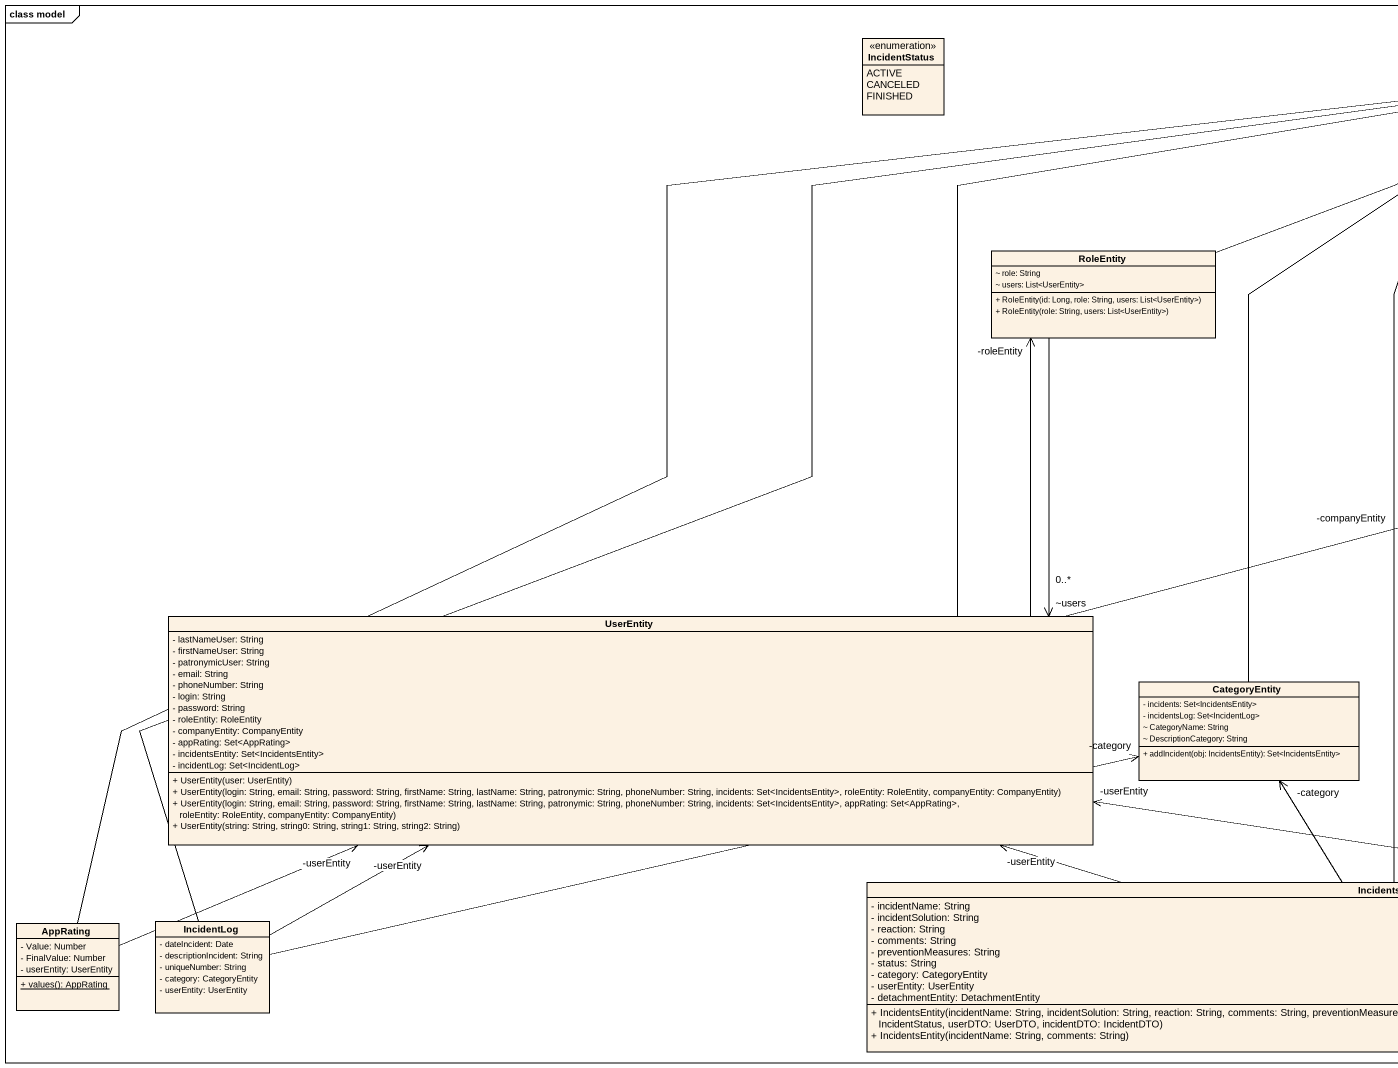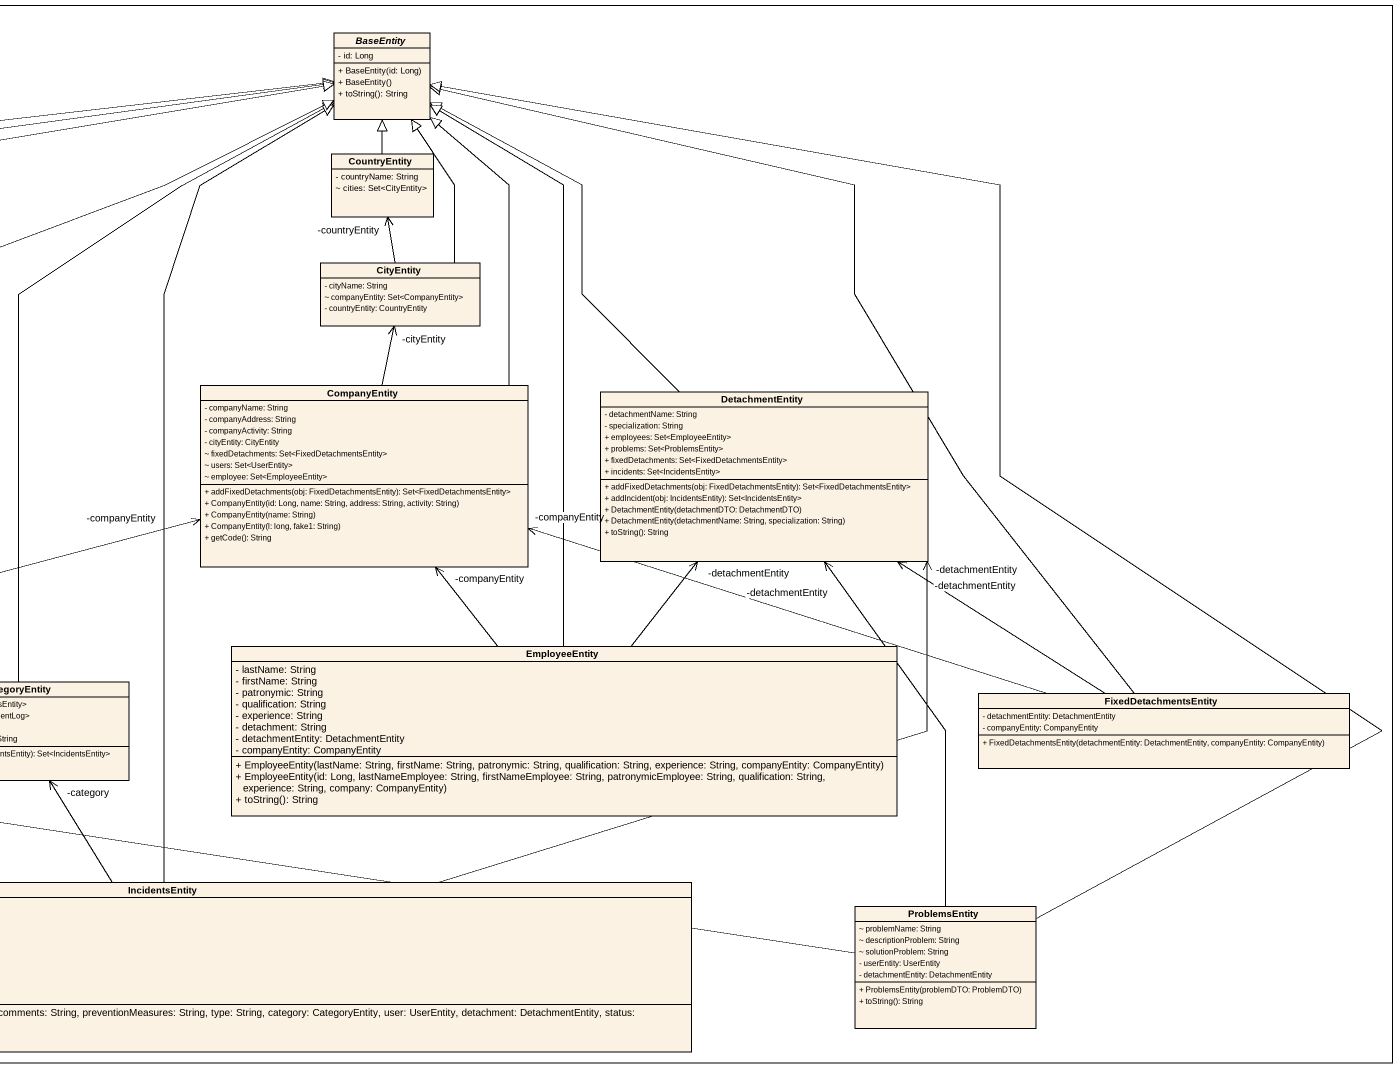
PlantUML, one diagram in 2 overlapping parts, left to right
@startuml
mainframe class model
hide circle
hide empty members
skinparam classAttributeIconSize 0
enum IncidentStatus {
  ACTIVE
  CANCELED
  FINISHED
}
abstract class BaseEntity {
  - id: Long
  + BaseEntity(id: Long)
  + BaseEntity()
  + toString(): String
}
class CountryEntity {
  - countryName: String
  ~ cities: Set<CityEntity>
}
class RoleEntity {
  ~ role: String
  ~ users: List<UserEntity>
  + RoleEntity(id: Long, role: String, users: List<UserEntity>)
  + RoleEntity(role: String, users: List<UserEntity>)
}
class CityEntity {
  - cityName: String
  ~ companyEntity: Set<CompanyEntity>
  - countryEntity: CountryEntity
}
class CompanyEntity {
  - companyName: String
  - companyAddress: String
  - companyActivity: String
  - cityEntity: CityEntity
  ~ fixedDetachments: Set<FixedDetachmentsEntity>
  ~ users: Set<UserEntity>
  ~ employee: Set<EmployeeEntity>
  + addFixedDetachments(obj: FixedDetachmentsEntity): Set<FixedDetachmentsEntity>
  + CompanyEntity(id: Long, name: String, address: String, activity: String)
  + CompanyEntity(name: String)
  + CompanyEntity(l: long, fake1: String)
  + getCode(): String
}
class DetachmentEntity {
  - detachmentName: String
  - specialization: String
  + employees: Set<EmployeeEntity>
  + problems: Set<ProblemsEntity>
  + fixedDetachments: Set<FixedDetachmentsEntity>
  + incidents: Set<IncidentsEntity>
  + addFixedDetachments(obj: FixedDetachmentsEntity): Set<FixedDetachmentsEntity>
  + addIncident(obj: IncidentsEntity): Set<IncidentsEntity>
  + DetachmentEntity(detachmentDTO: DetachmentDTO)
  + DetachmentEntity(detachmentName: String, specialization: String)
  + toString(): String
}
class UserEntity {
  - lastNameUser: String
  - firstNameUser: String
  - patronymicUser: String
  - email: String
  - phoneNumber: String
  - login: String
  - password: String
  - roleEntity: RoleEntity
  - companyEntity: CompanyEntity
  - appRating: Set<AppRating>
  - incidentsEntity: Set<IncidentsEntity>
  - incidentLog: Set<IncidentLog>
  + UserEntity(user: UserEntity)
  + UserEntity(login: String, email: String, password: String, firstName: String, lastName: String, patronymic: String, phoneNumber: String, incidents: Set<IncidentsEntity>, roleEntity: RoleEntity, companyEntity: CompanyEntity)
  + UserEntity(login: String, email: String, password: String, firstName: String, lastName: String, patronymic: String, phoneNumber: String, incidents: Set<IncidentsEntity>, appRating: Set<AppRating>, roleEntity: RoleEntity, companyEntity: CompanyEntity)
  + UserEntity(string: String, string0: String, string1: String, string2: String)
}
class EmployeeEntity {
  - lastName: String
  - firstName: String
  - patronymic: String
  - qualification: String
  - experience: String
  - detachment: String
  - detachmentEntity: DetachmentEntity
  - companyEntity: CompanyEntity
  + EmployeeEntity(lastName: String, firstName: String, patronymic: String, qualification: String, experience: String, companyEntity: CompanyEntity)
  + EmployeeEntity(id: Long, lastNameEmployee: String, firstNameEmployee: String, patronymicEmployee: String, qualification: String, experience: String, company: CompanyEntity)
  + toString(): String
}
class CategoryEntity {
  - incidents: Set<IncidentsEntity>
  - incidentsLog: Set<IncidentLog>
  ~ CategoryName: String
  ~ DescriptionCategory: String
  + addIncident(obj: IncidentsEntity): Set<IncidentsEntity>
}
class FixedDetachmentsEntity {
  - detachmentEntity: DetachmentEntity
  - companyEntity: CompanyEntity
  + FixedDetachmentsEntity(detachmentEntity: DetachmentEntity, companyEntity: CompanyEntity)
}
class IncidentsEntity {
  - incidentName: String
  - incidentSolution: String
  - reaction: String
  - comments: String
  - preventionMeasures: String
  - status: String
  - category: CategoryEntity
  - userEntity: UserEntity
  - detachmentEntity: DetachmentEntity
  + IncidentsEntity(incidentName: String, incidentSolution: String, reaction: String, comments: String, preventionMeasures: String, type: String, category: CategoryEntity, user: UserEntity, detachment: DetachmentEntity, status: IncidentStatus, userDTO: UserDTO, incidentDTO: IncidentDTO)
  + IncidentsEntity(incidentName: String, comments: String)
}
class AppRating {
  - Value: Number
  - FinalValue: Number
  - userEntity: UserEntity
  {static} + values(): AppRating
}
class IncidentLog {
  - dateIncident: Date
  - descriptionIncident: String
  - uniqueNumber: String
  - category: CategoryEntity
  - userEntity: UserEntity
}
class ProblemsEntity {
  ~ problemName: String
  ~ descriptionProblem: String
  ~ solutionProblem: String
  - userEntity: UserEntity
  - detachmentEntity: DetachmentEntity
  + ProblemsEntity(problemDTO: ProblemDTO)
  + toString(): String
}
CountryEntity -up-|> BaseEntity
RoleEntity -right-|> BaseEntity
RoleEntity --> "~users\n0..*" UserEntity
CityEntity -up-|> BaseEntity
CityEntity -up-> "-countryEntity" CountryEntity
CompanyEntity -up-|> BaseEntity
CompanyEntity -up-> "-cityEntity" CityEntity
DetachmentEntity -up-|> BaseEntity
UserEntity -up-|> BaseEntity
UserEntity -up-> "-roleEntity" RoleEntity
UserEntity -right-> "-companyEntity" CompanyEntity
EmployeeEntity -up-|> BaseEntity
EmployeeEntity -up-> "-companyEntity" CompanyEntity
EmployeeEntity -up-> "-detachmentEntity" DetachmentEntity
CategoryEntity -up-|> BaseEntity
FixedDetachmentsEntity -up-|> BaseEntity
FixedDetachmentsEntity -left-> "-companyEntity" CompanyEntity
FixedDetachmentsEntity -up-> "-detachmentEntity" DetachmentEntity
IncidentsEntity -up-|> BaseEntity
IncidentsEntity -up-> "-detachmentEntity" DetachmentEntity
IncidentsEntity -left-> "-userEntity" UserEntity
IncidentsEntity -up-> "-category" CategoryEntity
AppRating -right-|> BaseEntity
AppRating -right-> "-userEntity" UserEntity
IncidentLog -up-|> BaseEntity
IncidentLog -right-> "-userEntity" UserEntity
IncidentLog -right-> "-category" CategoryEntity
ProblemsEntity -up-|> BaseEntity
ProblemsEntity -up-> "-detachmentEntity" DetachmentEntity
ProblemsEntity -left-> "-userEntity" UserEntity
@enduml
